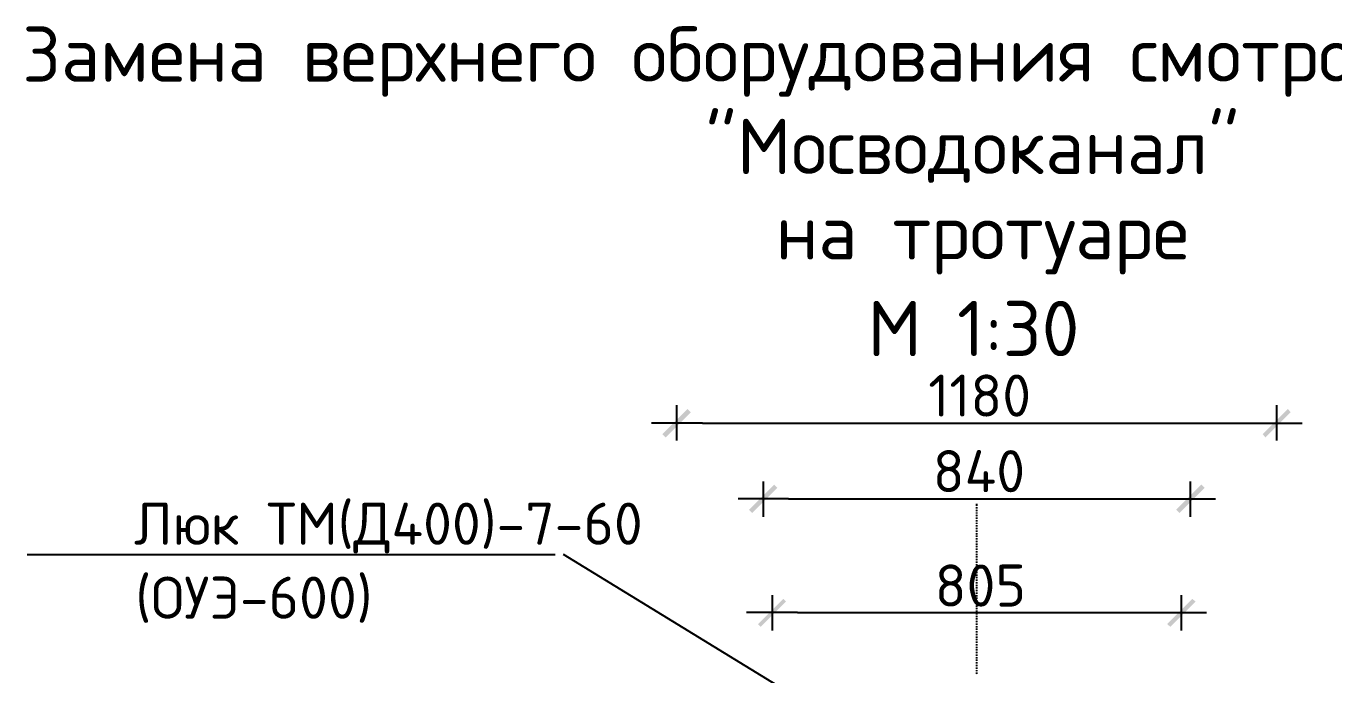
# Model space of a CAD drawing. Extents: x 8646 to 18206, y -17605 to -192.
# Drawn here: x 11402.5 to 11488.2, y -8179.3 to -8136.7 of the extents above; entities that cross this region are included whole.
import ezdxf

# ---------------------------------------------------------------- set-up
doc = ezdxf.new("R2010")
doc.units = 0
for name, color, linetype in [('PDF__0', 7, 'CONTINUOUS'), ('PDF__ТЕКСТ', 7, 'CONTINUOUS'), ('PDF__УСИЛЕНИЕ', 7, 'CONTINUOUS')]:
    doc.layers.add(name, color=color, linetype=linetype)
doc.styles.add('PDF_ISOCPEUR', font='isocpeur.ttf')

msp = doc.modelspace()

# ---------------------------------------------------------------- linework, layer by layer
at = {"layer": 'PDF__0', "linetype": 'CONTINUOUS'}
for points in [[(11445.117, -8161.605), (11445.117, -8163.936)], [(11484.487, -8163.936), (11484.487, -8161.605)], [(11446.812, -8162.792), (11443.464, -8162.792)], [(11482.791, -8162.792), (11486.139, -8162.792)], [(11450.796, -8166.606), (11450.796, -8168.936)], [(11478.808, -8168.936), (11478.808, -8166.606)], [(11452.448, -8167.75), (11449.143, -8167.75)], [(11477.155, -8167.75), (11480.461, -8167.75)], [(11451.389, -8174.064), (11451.389, -8176.395)], [(11478.215, -8176.395), (11478.215, -8174.064)], [(11453.042, -8175.209), (11449.694, -8175.209)], [(11476.562, -8175.209), (11479.867, -8175.209)]]:
    msp.add_lwpolyline(points, dxfattribs=at)
for points in [[(11445.837, -8161.859), (11444.396, -8163.724), (11444.185, -8163.512)], [(11446.049, -8162.071), (11445.837, -8161.859), (11444.396, -8163.724)], [(11483.554, -8163.512), (11483.724, -8163.724), (11485.207, -8161.859)], [(11483.724, -8163.724), (11485.207, -8161.859), (11485.377, -8162.071)], [(11451.516, -8166.818), (11450.075, -8168.682), (11449.863, -8168.47)], [(11451.728, -8167.029), (11451.516, -8166.818), (11450.075, -8168.682)], [(11477.876, -8168.47), (11478.087, -8168.682), (11479.528, -8166.818)], [(11478.087, -8168.682), (11479.528, -8166.818), (11479.74, -8167.029)], [(11452.109, -8174.319), (11450.626, -8176.141), (11450.457, -8175.971)], [(11452.279, -8174.488), (11452.109, -8174.319), (11450.626, -8176.141)], [(11477.282, -8175.971), (11477.494, -8176.141), (11478.935, -8174.319)], [(11477.494, -8176.141), (11478.935, -8174.319), (11479.147, -8174.488)]]:
    msp.add_solid(points, dxfattribs=at)
at = {"layer": 'PDF__УСИЛЕНИЕ', "linetype": 'CONTINUOUS'}
for points in [[(11446.812, -8162.792), (11482.791, -8162.792)], [(11452.448, -8167.75), (11477.155, -8167.75)], [(11464.781, -8168.089), (11464.781, -8168.216)], [(11464.781, -8168.258), (11464.781, -8168.258)], [(11464.781, -8168.301), (11464.781, -8168.386)], [(11464.781, -8168.428), (11464.781, -8168.428)], [(11464.781, -8168.47), (11464.781, -8168.555)], [(11464.781, -8168.597), (11464.781, -8168.597)], [(11464.781, -8168.64), (11464.781, -8168.725)], [(11464.781, -8168.767), (11464.781, -8168.767)], [(11464.781, -8168.809), (11464.781, -8168.894)], [(11464.781, -8168.936), (11464.781, -8168.936)], [(11464.781, -8168.979), (11464.781, -8169.064)], [(11464.781, -8169.106), (11464.781, -8169.106)], [(11464.781, -8169.148), (11464.781, -8169.233)], [(11464.781, -8169.276), (11464.781, -8169.276)], [(11464.781, -8169.318), (11464.781, -8169.403)], [(11464.781, -8169.445), (11464.781, -8169.445)], [(11464.781, -8169.487), (11464.781, -8169.572)], [(11464.781, -8169.615), (11464.781, -8169.615)], [(11464.781, -8169.657), (11464.781, -8169.742)], [(11464.781, -8169.784), (11464.781, -8169.784)], [(11464.781, -8169.826), (11464.781, -8169.911)], [(11464.781, -8169.954), (11464.781, -8169.954)], [(11464.781, -8169.996), (11464.781, -8170.081)], [(11464.781, -8170.123), (11464.781, -8170.123)], [(11464.781, -8170.165), (11464.781, -8170.25)], [(11464.781, -8170.293), (11464.781, -8170.293)], [(11464.781, -8170.335), (11464.781, -8170.42)], [(11464.781, -8170.462), (11464.781, -8170.462)], [(11464.781, -8170.504), (11464.781, -8170.589)], [(11464.781, -8170.632), (11464.781, -8170.632)], [(11464.781, -8170.674), (11464.781, -8170.759)], [(11464.781, -8170.801), (11464.781, -8170.801)], [(11464.781, -8170.844), (11464.781, -8170.928)], [(11464.781, -8170.971), (11464.781, -8170.971)], [(11464.781, -8171.013), (11464.781, -8171.098)], [(11464.781, -8171.14), (11464.781, -8171.14)], [(11464.781, -8171.183), (11464.781, -8171.267)], [(11402.526, -8171.394), (11437.15, -8171.394)], [(11454.059, -8181.438), (11437.701, -8171.394)], [(11464.781, -8171.31), (11464.781, -8171.31)], [(11464.781, -8171.352), (11464.781, -8171.437)], [(11464.781, -8171.479), (11464.781, -8171.479)], [(11464.781, -8171.522), (11464.781, -8171.606)], [(11464.781, -8171.649), (11464.781, -8171.649)], [(11464.781, -8171.691), (11464.781, -8171.776)], [(11464.781, -8171.818), (11464.781, -8171.818)], [(11464.781, -8171.861), (11464.781, -8171.945)], [(11464.781, -8171.988), (11464.781, -8171.988)], [(11464.781, -8172.03), (11464.781, -8172.115)], [(11464.781, -8172.157), (11464.781, -8172.157)], [(11464.781, -8172.2), (11464.781, -8172.284)], [(11464.781, -8172.327), (11464.781, -8172.327)], [(11464.781, -8172.369), (11464.781, -8172.454)], [(11464.781, -8172.496), (11464.781, -8172.496)], [(11464.781, -8172.539), (11464.781, -8172.623)], [(11464.781, -8172.666), (11464.781, -8172.666)], [(11464.781, -8172.708), (11464.781, -8172.793)], [(11464.781, -8172.835), (11464.781, -8172.835)], [(11464.781, -8172.878), (11464.781, -8172.962)], [(11464.781, -8173.005), (11464.781, -8173.005)], [(11464.781, -8173.047), (11464.781, -8173.132)], [(11464.781, -8173.174), (11464.781, -8173.174)], [(11464.781, -8173.217), (11464.781, -8173.301)], [(11464.781, -8173.344), (11464.781, -8173.344)], [(11464.781, -8173.386), (11464.781, -8173.471)], [(11464.781, -8173.513), (11464.781, -8173.513)], [(11464.781, -8173.556), (11464.781, -8173.641)], [(11464.781, -8173.683), (11464.781, -8173.683)], [(11464.781, -8173.725), (11464.781, -8173.81)], [(11464.781, -8173.852), (11464.781, -8173.852)], [(11464.781, -8173.895), (11464.781, -8173.98)], [(11464.781, -8174.022), (11464.781, -8174.022)], [(11464.781, -8174.064), (11464.781, -8174.149)], [(11464.781, -8174.191), (11464.781, -8174.191)], [(11464.781, -8174.234), (11464.781, -8174.319)], [(11464.781, -8174.361), (11464.781, -8174.361)], [(11464.781, -8174.403), (11464.781, -8174.488)], [(11464.781, -8174.53), (11464.781, -8174.53)], [(11464.781, -8174.573), (11464.781, -8174.658)], [(11453.042, -8175.209), (11476.562, -8175.209)], [(11464.781, -8174.7), (11464.781, -8174.7)], [(11464.781, -8174.742), (11464.781, -8174.827)], [(11464.781, -8174.869), (11464.781, -8174.869)], [(11464.781, -8174.912), (11464.781, -8174.997)], [(11464.781, -8175.039), (11464.781, -8175.039)], [(11464.781, -8175.081), (11464.781, -8175.166)], [(11464.781, -8175.209), (11464.781, -8175.209)], [(11464.781, -8175.251), (11464.781, -8175.336)], [(11464.781, -8175.378), (11464.781, -8175.378)], [(11464.781, -8175.42), (11464.781, -8175.505)], [(11464.781, -8175.548), (11464.781, -8175.548)], [(11464.781, -8175.59), (11464.781, -8175.675)], [(11464.781, -8175.717), (11464.781, -8175.717)], [(11464.781, -8175.759), (11464.781, -8175.844)], [(11464.781, -8175.887), (11464.781, -8175.887)], [(11464.781, -8175.929), (11464.781, -8176.014)], [(11464.781, -8176.056), (11464.781, -8176.056)], [(11464.781, -8176.098), (11464.781, -8176.183)], [(11464.781, -8176.226), (11464.781, -8176.226)], [(11464.781, -8176.268), (11464.781, -8176.353)], [(11464.781, -8176.395), (11464.781, -8176.395)], [(11464.781, -8176.438), (11464.781, -8176.522)], [(11464.781, -8176.565), (11464.781, -8176.565)], [(11464.781, -8176.607), (11464.781, -8176.692)], [(11464.781, -8176.734), (11464.781, -8176.734)], [(11464.781, -8176.777), (11464.781, -8176.861)], [(11464.781, -8176.904), (11464.781, -8176.904)], [(11464.781, -8176.946), (11464.781, -8177.031)], [(11464.781, -8177.073), (11464.781, -8177.073)], [(11464.781, -8177.116), (11464.781, -8177.2)], [(11464.781, -8177.243), (11464.781, -8177.243)], [(11464.781, -8177.285), (11464.781, -8177.37)], [(11464.781, -8177.412), (11464.781, -8177.412)], [(11464.781, -8177.455), (11464.781, -8177.539)], [(11464.781, -8177.582), (11464.781, -8177.582)], [(11464.781, -8177.624), (11464.781, -8177.709)], [(11464.781, -8177.751), (11464.781, -8177.751)], [(11464.781, -8177.794), (11464.781, -8177.878)], [(11464.781, -8177.921), (11464.781, -8177.921)], [(11464.781, -8177.963), (11464.781, -8178.048)], [(11464.781, -8178.09), (11464.781, -8178.09)], [(11464.781, -8178.133), (11464.781, -8178.217)], [(11464.781, -8178.26), (11464.781, -8178.26)], [(11464.781, -8178.302), (11464.781, -8178.387)], [(11464.781, -8178.429), (11464.781, -8178.429)], [(11464.781, -8178.472), (11464.781, -8178.556)], [(11464.781, -8178.599), (11464.781, -8178.599)], [(11464.781, -8178.641), (11464.781, -8178.726)], [(11464.781, -8178.768), (11464.781, -8178.768)], [(11464.781, -8178.811), (11464.781, -8178.895)], [(11464.781, -8178.938), (11464.781, -8178.938)], [(11464.781, -8178.98), (11464.781, -8179.065)], [(11464.781, -8179.107), (11464.781, -8179.107)], [(11464.781, -8179.15), (11464.781, -8179.234)], [(11464.781, -8179.277), (11464.781, -8179.277)]]:
    msp.add_lwpolyline(points, dxfattribs=at)

# ---------------------------------------------------------------- texts
at = {"layer": 'PDF__ТЕКСТ', "linetype": 'CONTINUOUS', "attachment_point": 4, "style": 'PDF_ISOCPEUR'}
for s, insert, char_height in [('Замена верхнего оборудования смотрового колодца АО', (11402.197, -8139.077), 3.62497), ('"Мосводоканал"', (11446.993, -8144.925), 3.62497), ('на тротуаре', (11451.612, -8150.731), 3.62497), ('М 1:30', (11457.63, -8156.58), 3.625), ('1180', (11461.618, -8160.98), 2.7619), ('840', (11461.915, -8165.938), 2.7619), ('Люк ТМ(Д400)-7-60', (11409.533, -8169.668), 2.76188), ('805', (11462.042, -8173.44), 2.7619), ('(ОУЭ-600)', (11409.618, -8174.372), 2.7619)]:
    msp.add_mtext(s, dxfattribs=dict(at, insert=insert, char_height=char_height))

doc.saveas('drawing.dxf')
